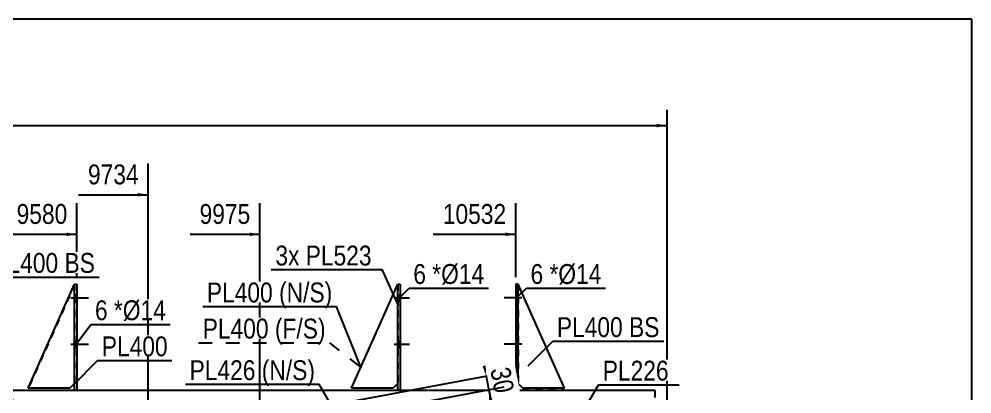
# Model space of a CAD drawing. Header units: millimetres. Extents: x -49 to 353, y -199 to 78.
# Drawn here: x 216.1 to 353.3, y 23.8 to 77.8 of the extents above; entities that cross this region are included whole.
import ezdxf

# ---------------------------------------------------------------- set-up
doc = ezdxf.new("R2010")
doc.units = ezdxf.units.MM
doc.linetypes.add('DXK_LINE_DOT1', pattern=[1.8814, 0.9407, -0.9407])
doc.linetypes.add('DXK_LINE_DOT2', pattern=[3.9198, 1.9599, -1.9599])
doc.styles.add('Arial Narrow', font='ARIALN.TTF', dxfattribs={"height": 0.2})

# ---------------------------------------------------------------- blocks, each defined once
blk = doc.blocks.new('Unknown-627019862-1200')
at = {"color": 5, "linetype": 'Continuous'}
for p, q in [((353.34, 77.84), (-46.66, 77.84)), ((353.34, -199.16), (353.34, 77.84))]:
    blk.add_line(p, q, dxfattribs=at)
blk = doc.blocks.new('Part-627019862-1223 - 1220')
at = {"color": 7, "linetype": 'DXK_LINE_DOT1'}
for p, q in [((287.96, 39.67), (287.96, 25.33)), ((294.63, 24.67), (287.96, 39.67)), ((287.96, 25.33), (288.63, 24.67)), ((288.63, 24.67), (294.63, 24.67))]:
    blk.add_line(p, q, dxfattribs=at)
blk = doc.blocks.new('Part-627019862-1279 - 1220')
at = {"color": 2, "linetype": 'Continuous'}
for p, q in [((224.06, 24.33), (224.06, 39.67)), ((224.06, 39.67), (224.39, 39.67)), ((224.39, 39.67), (224.39, 24.33))]:
    blk.add_line(p, q, dxfattribs=at)
at = {"color": 7, "linetype": 'DXK_LINE_DOT1'}
blk.add_line((224.39, 24.33), (224.06, 24.33), dxfattribs=at)
blk = doc.blocks.new('Part-627019862-1280 - 1220')
at = {"color": 2, "linetype": 'Continuous'}
for p, q in [((287.96, 39.67), (287.63, 39.67)), ((287.63, 39.67), (287.63, 24.33)), ((287.96, 24.33), (287.96, 39.67))]:
    blk.add_line(p, q, dxfattribs=at)
at = {"color": 7, "linetype": 'DXK_LINE_DOT1'}
blk.add_line((287.63, 24.33), (287.96, 24.33), dxfattribs=at)
blk = doc.blocks.new('Part-627019862-1236 - 1220')
at = {"color": 2, "linetype": 'Continuous'}
for p, q in [((217.39, 24.67), (224.06, 39.67)), ((224.06, 25.33), (223.39, 24.67)), ((223.39, 24.67), (217.39, 24.67))]:
    blk.add_line(p, q, dxfattribs=at)
at = {"color": 7, "linetype": 'DXK_LINE_DOT1'}
blk.add_line((224.06, 39.67), (224.06, 25.33), dxfattribs=at)
blk = doc.blocks.new('Part-627019862-1237 - 1220')
at = {"color": 2, "linetype": 'Continuous'}
for p, q in [((294.63, 24.67), (287.96, 39.67)), ((288.63, 24.67), (287.96, 25.33)), ((294.63, 24.67), (288.63, 24.67))]:
    blk.add_line(p, q, dxfattribs=at)
blk = doc.blocks.new('Bolt-627019862-1306 - 1220')
at = {"linetype": 'Continuous'}
for points in [[(287.96, 37.2), (287.96, 38.13), (287.63, 38.13), (287.63, 37.2)], [(287.96, 37.2), (287.96, 38.13), (287.63, 38.13), (287.63, 37.2)], [(287.96, 37.2), (287.96, 38.13), (287.63, 38.13), (287.63, 37.2)], [(287.96, 30.53), (287.96, 31.47), (287.63, 31.47), (287.63, 30.53)], [(287.96, 30.53), (287.96, 31.47), (287.63, 31.47), (287.63, 30.53)], [(287.96, 30.53), (287.96, 31.47), (287.63, 31.47), (287.63, 30.53)]]:
    blk.add_hatch(color=3, dxfattribs=at).paths.add_polyline_path(points)
at = {"color": 3, "linetype": 'Continuous'}
for p, q in [((288.5, 37.67), (285.96, 37.67)), ((288.5, 37.67), (285.96, 37.67)), ((288.5, 37.67), (285.96, 37.67)), ((287.96, 38.13), (287.63, 38.13)), ((287.96, 38.13), (287.63, 38.13)), ((287.96, 38.13), (287.63, 38.13)), ((287.96, 37.2), (287.63, 37.2)), ((287.96, 37.2), (287.63, 37.2)), ((287.96, 37.2), (287.63, 37.2)), ((288.49, 31), (285.96, 31)), ((288.49, 31), (285.96, 31)), ((288.49, 31), (285.96, 31)), ((287.96, 31.47), (287.63, 31.47)), ((287.96, 31.47), (287.63, 31.47)), ((287.96, 31.47), (287.63, 31.47)), ((287.96, 30.53), (287.63, 30.53)), ((287.96, 30.53), (287.63, 30.53)), ((287.96, 30.53), (287.63, 30.53))]:
    blk.add_line(p, q, dxfattribs=at)
blk = doc.blocks.new('Part-627019862-1258 - 1220')
at = {"color": 2, "linetype": 'Continuous'}
for p, q in [((274.98, 24.33), (214.06, 24.33)), ((307.71, 24.33), (275.08, 24.33)), ((307.71, 23.33), (307.71, 24.33))]:
    blk.add_line(p, q, dxfattribs=at)
blk = doc.blocks.new('Part-627019862-1287 - 1220')
at = {"color": 7, "linetype": 'DXK_LINE_DOT1'}
for p, q in [((224.07, 39.67), (217.4, 24.67)), ((224.07, 39.67), (224.07, 25.33)), ((224.07, 25.33), (224.06, 25.32)), ((223.39, 24.67), (217.4, 24.67))]:
    blk.add_line(p, q, dxfattribs=at)
at = {"color": 2, "linetype": 'Continuous'}
for p, q in [((224.06, 25.32), (223.4, 24.67)), ((223.4, 24.67), (223.39, 24.67))]:
    blk.add_line(p, q, dxfattribs=at)
blk = doc.blocks.new('Bolt-627019862-1305 - 1220')
at = {"linetype": 'Continuous'}
for points in [[(224.39, 37.2), (224.39, 38.13), (224.06, 38.13), (224.06, 37.2)], [(224.39, 37.2), (224.39, 38.13), (224.06, 38.13), (224.06, 37.2)], [(224.39, 37.2), (224.39, 38.13), (224.06, 38.13), (224.06, 37.2)], [(224.39, 30.53), (224.39, 31.47), (224.06, 31.47), (224.06, 30.53)], [(224.39, 30.53), (224.39, 31.47), (224.06, 31.47), (224.06, 30.53)], [(224.39, 30.53), (224.39, 31.47), (224.06, 31.47), (224.06, 30.53)]]:
    blk.add_hatch(color=3, dxfattribs=at).paths.add_polyline_path(points)
at = {"color": 3, "linetype": 'Continuous'}
for p, q in [((223.52, 37.67), (226.06, 37.67)), ((223.52, 37.67), (226.06, 37.67)), ((223.52, 37.67), (226.06, 37.67)), ((224.06, 38.13), (224.39, 38.13)), ((224.06, 38.13), (224.39, 38.13)), ((224.06, 38.13), (224.39, 38.13)), ((224.06, 37.2), (224.39, 37.2)), ((224.06, 37.2), (224.39, 37.2)), ((224.06, 37.2), (224.39, 37.2)), ((223.52, 31), (226.06, 31)), ((223.52, 31), (226.06, 31)), ((223.52, 31), (226.06, 31)), ((224.06, 31.47), (224.39, 31.47)), ((224.06, 31.47), (224.39, 31.47)), ((224.06, 31.47), (224.39, 31.47)), ((224.06, 30.53), (224.39, 30.53)), ((224.06, 30.53), (224.39, 30.53)), ((224.06, 30.53), (224.39, 30.53))]:
    blk.add_line(p, q, dxfattribs=at)
blk = doc.blocks.new('Bolt-627019862-1314 - 1220')
at = {"linetype": 'Continuous'}
for points in [[(270.97, 37.2), (270.97, 38.13), (270.63, 38.13), (270.63, 37.2)], [(270.97, 37.2), (270.97, 38.13), (270.63, 38.13), (270.63, 37.2)], [(270.97, 37.2), (270.97, 38.13), (270.63, 38.13), (270.63, 37.2)], [(270.97, 30.53), (270.97, 31.47), (270.63, 31.47), (270.63, 30.53)], [(270.97, 30.53), (270.97, 31.47), (270.63, 31.47), (270.63, 30.53)], [(270.97, 30.53), (270.97, 31.47), (270.63, 31.47), (270.63, 30.53)]]:
    blk.add_hatch(color=3, dxfattribs=at).paths.add_polyline_path(points)
at = {"color": 3, "linetype": 'Continuous'}
for p, q in [((270.1, 37.67), (272.3, 37.67)), ((270.1, 37.67), (272.3, 37.67)), ((270.1, 37.67), (272.3, 37.67)), ((270.63, 38.13), (270.97, 38.13)), ((270.63, 38.13), (270.97, 38.13)), ((270.63, 38.13), (270.97, 38.13)), ((270.63, 37.2), (270.97, 37.2)), ((270.63, 37.2), (270.97, 37.2)), ((270.63, 37.2), (270.97, 37.2)), ((270.1, 31), (272.3, 31)), ((270.1, 31), (272.3, 31)), ((270.1, 31), (272.3, 31)), ((270.63, 31.47), (270.97, 31.47)), ((270.63, 31.47), (270.97, 31.47)), ((270.63, 31.47), (270.97, 31.47)), ((270.63, 30.53), (270.97, 30.53)), ((270.63, 30.53), (270.97, 30.53)), ((270.63, 30.53), (270.97, 30.53))]:
    blk.add_line(p, q, dxfattribs=at)
blk = doc.blocks.new('Part-627019862-1338 - 1220')
at = {"color": 2, "linetype": 'Continuous'}
for p, q in [((270.63, 24.33), (270.63, 39.67)), ((270.63, 39.67), (270.97, 39.67)), ((270.97, 39.67), (270.97, 24.33))]:
    blk.add_line(p, q, dxfattribs=at)
at = {"color": 7, "linetype": 'DXK_LINE_DOT1'}
blk.add_line((270.97, 24.33), (270.63, 24.33), dxfattribs=at)
blk = doc.blocks.new('Part-627019862-1340 - 1220')
at = {"color": 2, "linetype": 'Continuous'}
for p, q in [((263.97, 24.67), (270.63, 39.67)), ((270.63, 25.33), (269.97, 24.67)), ((269.97, 24.67), (263.97, 24.67))]:
    blk.add_line(p, q, dxfattribs=at)
at = {"color": 7, "linetype": 'DXK_LINE_DOT1'}
blk.add_line((270.63, 39.67), (270.63, 25.33), dxfattribs=at)
blk = doc.blocks.new('Part-627019862-6349 - 1220')
at = {"color": 7, "linetype": 'DXK_LINE_DOT1'}
for p, q in [((263.97, 24.67), (270.63, 39.67)), ((270.63, 25.33), (269.97, 24.67)), ((269.97, 24.67), (263.97, 24.67))]:
    blk.add_line(p, q, dxfattribs=at)
blk = doc.blocks.new('StraightDimension-627019862-1372 - 1220')
at = {"linetype": 'Continuous'}
blk.add_hatch(color=7, dxfattribs=at).paths.add_polyline_path([(307.93, 62.74), (309.43, 62.49), (307.93, 62.24)])
at = {"color": 7, "linetype": 'Continuous'}
for p, q in [((309.43, -19.94), (309.43, 64.74)), ((-2.59, 62.49), (309.43, 62.49))]:
    blk.add_line(p, q, dxfattribs=at)
blk = doc.blocks.new('StraightDimension-627019862-7518 - 1220')
at = {"linetype": 'Continuous'}
for points in [[(283.33, 27.94), (283.36, 26.42), (282.84, 27.85)], [(283.76, 22.93), (283.73, 24.45), (284.25, 23.02)]]:
    blk.add_hatch(color=7, dxfattribs=at).paths.add_polyline_path(points)
at = {"color": 7, "linetype": 'Continuous'}
for p, q in [((263.82, 22.75), (285.57, 26.83)), ((283.36, 26.42), (283.73, 24.45)), ((265.44, 21.02), (285.94, 24.87))]:
    blk.add_line(p, q, dxfattribs=at)
at = {"color": 0}
blk.add_wipeout([(284.14, 23.08), (288.27, 23.85), (287.37, 28.62), (283.24, 27.85)], dxfattribs=at)
at = {"color": 3, "style": 'Arial Narrow'}
blk.add_text('30', height=2.863, rotation=-79.3661, dxfattribs=at).set_placement((283.94, 27.37))
blk = doc.blocks.new('StraightDimension-627019862-5170 - 1220')
at = {"linetype": 'Continuous'}
blk.add_hatch(color=7, dxfattribs=at).paths.add_polyline_path([(286.13, 47.08), (287.63, 46.83), (286.13, 46.58)])
at = {"color": 7, "linetype": 'Continuous'}
for p, q in [((287.63, 40.67), (287.63, 51.33)), ((275.74, 46.83), (287.63, 46.83))]:
    blk.add_line(p, q, dxfattribs=at)
at = {"color": 0}
blk.add_wipeout([(286.85, 47.73), (286.85, 51.93), (276.51, 51.93), (276.51, 47.73)], dxfattribs=at)
at = {"color": 3, "style": 'Arial Narrow'}
blk.add_text('10532', height=2.863, dxfattribs=at).set_placement((277.11, 48.33))
blk = doc.blocks.new('StraightDimension-627019862-5171 - 1220')
at = {"linetype": 'Continuous'}
blk.add_hatch(color=7, dxfattribs=at).paths.add_polyline_path([(249.26, 47.08), (250.76, 46.83), (249.26, 46.58)])
at = {"color": 7, "linetype": 'Continuous'}
for p, q in [((250.76, 13), (250.76, 51.33)), ((240.7, 46.83), (250.76, 46.83))]:
    blk.add_line(p, q, dxfattribs=at)
at = {"color": 0}
blk.add_wipeout([(249.98, 47.73), (249.98, 51.93), (241.47, 51.93), (241.47, 47.73)], dxfattribs=at)
at = {"color": 3, "style": 'Arial Narrow'}
blk.add_text('9975', height=2.863, dxfattribs=at).set_placement((242.07, 48.33))
blk = doc.blocks.new('StraightDimension-627019862-5172 - 1220')
at = {"linetype": 'Continuous'}
blk.add_hatch(color=7, dxfattribs=at).paths.add_polyline_path([(233.17, 52.78), (234.67, 52.53), (233.17, 52.28)])
at = {"color": 7, "linetype": 'Continuous'}
for p, q in [((234.67, -32.33), (234.67, 57.03)), ((224.61, 52.53), (234.67, 52.53))]:
    blk.add_line(p, q, dxfattribs=at)
at = {"color": 0}
blk.add_wipeout([(233.9, 53.43), (233.9, 57.63), (225.39, 57.63), (225.39, 53.43)], dxfattribs=at)
at = {"color": 3, "style": 'Arial Narrow'}
blk.add_text('9734', height=2.863, dxfattribs=at).set_placement((225.99, 54.03))
blk = doc.blocks.new('StraightDimension-627019862-5173 - 1220')
at = {"linetype": 'Continuous'}
blk.add_hatch(color=7, dxfattribs=at).paths.add_polyline_path([(222.9, 47.08), (224.4, 46.83), (222.9, 46.58)])
at = {"color": 7, "linetype": 'Continuous'}
for p, q in [((224.4, 40.67), (224.4, 51.33)), ((214.34, 46.83), (224.4, 46.83))]:
    blk.add_line(p, q, dxfattribs=at)
at = {"color": 0}
blk.add_wipeout([(223.63, 47.73), (223.63, 51.93), (215.11, 51.93), (215.11, 47.73)], dxfattribs=at)
at = {"color": 3, "style": 'Arial Narrow'}
blk.add_text('9580', height=2.863, dxfattribs=at).set_placement((215.71, 48.33))
blk = doc.blocks.new('StraightDimension-627019862-7517 - 1220')
at = {"linetype": 'Continuous'}
for points in [[(283.76, 22.93), (283.73, 24.45), (284.25, 23.02)], [(287.28, 6.91), (287.31, 5.39), (286.79, 6.81)]]:
    blk.add_hatch(color=7, dxfattribs=at).paths.add_polyline_path(points)
at = {"color": 7, "linetype": 'Continuous'}
for p, q in [((265.44, 21.02), (285.94, 24.87)), ((283.73, 24.45), (287.31, 5.39)), ((265.48, 1.29), (289.52, 5.8))]:
    blk.add_line(p, q, dxfattribs=at)
at = {"color": 0}
blk.add_wipeout([(286.28, 11.66), (290.41, 12.44), (289.18, 19.01), (285.05, 18.23)], dxfattribs=at)
at = {"color": 3, "style": 'Arial Narrow'}
blk.add_text('291', height=2.863, rotation=-79.3661, dxfattribs=at).set_placement((285.75, 17.75))
blk = doc.blocks.new('Mark-627019862-6372 - 1220')
at = {"color": 0}
for points in [[(252.02, 31.82), (252.02, 34.82), (242.52, 34.82), (242.52, 31.82)], [(260.22, 31.82), (260.22, 34.82), (252.92, 34.82), (252.92, 31.82)]]:
    blk.add_wipeout(points, dxfattribs=at)
for points in [[(252.02, 31.82), (252.02, 34.82), (242.52, 34.82), (242.52, 31.82)], [(260.22, 31.82), (260.22, 34.82), (252.92, 34.82), (252.92, 31.82)]]:
    blk.add_wipeout(points, dxfattribs=at)
at = {"color": 7, "linetype": 'DXK_LINE_DOT2'}
for p in [(241.92, 31.22), (265.32, 27.69)]:
    blk.add_line(p, (260.82, 31.22), dxfattribs=at)
at = {"color": 3, "style": 'Arial Narrow'}
for s, p in [('PL400', (242.52, 31.82)), ('(F/', (252.92, 31.82)), ('S)', (256.94, 31.82))]:
    blk.add_text(s, height=2.863, dxfattribs=at).set_placement(p)
blk = doc.blocks.new('Mark-627019862-6365 - 1220')
at = {"color": 0}
for points in [[(274.69, 39.68), (274.69, 42.68), (272.86, 42.68), (272.86, 39.68)], [(276.87, 39.68), (276.87, 42.68), (275.59, 42.68), (275.59, 39.68)]]:
    blk.add_wipeout(points, dxfattribs=at)
for points in [[(274.69, 39.68), (274.69, 42.68), (272.86, 42.68), (272.86, 39.68)], [(276.87, 39.68), (276.87, 42.68), (275.59, 42.68), (275.59, 39.68)]]:
    blk.add_wipeout(points, dxfattribs=at)
at = {"color": 7, "linetype": 'Continuous'}
blk.add_line((270.85, 37.67), (272.26, 39.08), dxfattribs=at)
at = {"color": 3, "style": 'Arial Narrow'}
blk.add_text('6', height=2.86, dxfattribs=at).set_placement((272.86, 39.68))
at = {"color": 0}
blk.add_wipeout([(283.08, 39.68), (283.08, 42.68), (276.87, 42.68), (276.87, 39.68)], dxfattribs=at)
blk.add_wipeout([(283.08, 39.68), (283.08, 42.68), (276.87, 42.68), (276.87, 39.68)], dxfattribs=at)
at = {"color": 7, "linetype": 'Continuous'}
blk.add_line((272.26, 39.08), (283.68, 39.08), dxfattribs=at)
at = {"color": 3, "style": 'Arial Narrow'}
for s, height, p in [('Ø14', 2.863, (276.87, 39.68)), ('*', 2.86, (275.59, 39.68))]:
    blk.add_text(s, height=height, dxfattribs=at).set_placement(p)
blk = doc.blocks.new('Mark-627019862-5706 - 1220')
at = {"color": 0}
for points in [[(252.62, 37.02), (252.62, 40.02), (243.12, 40.02), (243.12, 37.02)], [(261.18, 37.02), (261.18, 40.02), (253.52, 40.02), (253.52, 37.02)]]:
    blk.add_wipeout(points, dxfattribs=at)
for points in [[(252.62, 37.02), (252.62, 40.02), (243.12, 40.02), (243.12, 37.02)], [(261.18, 37.02), (261.18, 40.02), (253.52, 40.02), (253.52, 37.02)]]:
    blk.add_wipeout(points, dxfattribs=at)
at = {"color": 7, "linetype": 'Continuous'}
for p in [(242.52, 36.42), (265.32, 27.69)]:
    blk.add_line(p, (261.78, 36.42), dxfattribs=at)
at = {"color": 3, "style": 'Arial Narrow'}
for s, p in [('PL400', (243.12, 37.02)), ('(N/', (253.52, 37.02)), ('S)', (257.9, 37.02))]:
    blk.add_text(s, height=2.863, dxfattribs=at).set_placement(p)
blk = doc.blocks.new('MarkSet-627019862-5518 - 1220')
at = {"color": 0}
for points in [[(303.04, 32.03), (303.04, 35.03), (293.54, 35.03), (293.54, 32.03)], [(308.33, 32.03), (308.33, 35.03), (303.94, 35.03), (303.94, 32.03)]]:
    blk.add_wipeout(points, dxfattribs=at)
for points in [[(303.04, 32.03), (303.04, 35.03), (293.54, 35.03), (293.54, 32.03)], [(308.33, 32.03), (308.33, 35.03), (303.94, 35.03), (303.94, 32.03)]]:
    blk.add_wipeout(points, dxfattribs=at)
at = {"color": 7, "linetype": 'Continuous'}
for p, q in [((289.41, 27.89), (292.94, 31.43)), ((292.94, 31.43), (308.93, 31.43))]:
    blk.add_line(p, q, dxfattribs=at)
at = {"color": 3, "style": 'Arial Narrow'}
for s, p in [('PL400', (293.54, 32.03)), ('BS', (303.94, 32.03))]:
    blk.add_text(s, height=2.863, dxfattribs=at).set_placement(p)
blk = doc.blocks.new('MarkSet-627019862-5551 - 1220')
at = {"color": 0}
for points in [[(221.71, 41.28), (221.71, 44.28), (212.21, 44.28), (212.21, 41.28)], [(227, 41.28), (227, 44.28), (222.61, 44.28), (222.61, 41.28)]]:
    blk.add_wipeout(points, dxfattribs=at)
for points in [[(221.71, 41.28), (221.71, 44.28), (212.21, 44.28), (212.21, 41.28)], [(227, 41.28), (227, 44.28), (222.61, 44.28), (222.61, 41.28)]]:
    blk.add_wipeout(points, dxfattribs=at)
at = {"color": 7, "linetype": 'Continuous'}
for p, q in [((204.11, 27.69), (211.61, 40.68)), ((211.61, 40.68), (227.6, 40.68))]:
    blk.add_line(p, q, dxfattribs=at)
at = {"color": 3, "style": 'Arial Narrow'}
for s, p in [('PL400', (212.21, 41.28)), ('BS', (222.61, 41.28))]:
    blk.add_text(s, height=2.863, dxfattribs=at).set_placement(p)
blk = doc.blocks.new('MarkSet-627019862-5686 - 1220')
at = {"color": 7, "linetype": 'Continuous'}
blk.add_line((270.72, 36.58), (268.36, 41.74), dxfattribs=at)
at = {"color": 0}
for points in [[(256.46, 42.34), (256.46, 45.34), (252.99, 45.34), (252.99, 42.34)], [(266.86, 42.34), (266.86, 45.34), (257.36, 45.34), (257.36, 42.34)]]:
    blk.add_wipeout(points, dxfattribs=at)
for points in [[(256.46, 42.34), (256.46, 45.34), (252.99, 45.34), (252.99, 42.34)], [(266.86, 42.34), (266.86, 45.34), (257.36, 45.34), (257.36, 42.34)]]:
    blk.add_wipeout(points, dxfattribs=at)
at = {"color": 7, "linetype": 'Continuous'}
blk.add_line((252.39, 41.74), (268.36, 41.74), dxfattribs=at)
at = {"color": 3, "style": 'Arial Narrow'}
for s, p in [('3x', (252.99, 42.34)), ('PL523', (257.36, 42.34))]:
    blk.add_text(s, height=2.863, dxfattribs=at).set_placement(p)
blk = doc.blocks.new('MarkSet-627019862-5698 - 1220')
at = {"color": 0}
blk.add_wipeout([(237.49, 29.26), (237.49, 32.26), (227.98, 32.26), (227.98, 29.26)], dxfattribs=at)
blk.add_wipeout([(237.49, 29.26), (237.49, 32.26), (227.98, 32.26), (227.98, 29.26)], dxfattribs=at)
at = {"color": 7, "linetype": 'Continuous'}
for p, q in [((223.85, 25.12), (227.38, 28.66)), ((227.38, 28.66), (238.09, 28.66))]:
    blk.add_line(p, q, dxfattribs=at)
at = {"color": 3, "style": 'Arial Narrow'}
blk.add_text('PL400', height=2.863, dxfattribs=at).set_placement((227.98, 29.26))
blk = doc.blocks.new('Mark-627019862-5769 - 1220')
at = {"color": 0}
blk.add_wipeout([(309.66, 25.76), (309.66, 28.76), (300.15, 28.76), (300.15, 25.76)], dxfattribs=at)
blk.add_wipeout([(309.66, 25.76), (309.66, 28.76), (300.15, 28.76), (300.15, 25.76)], dxfattribs=at)
at = {"color": 7, "linetype": 'Continuous'}
for p, q in [((297.05, 20.83), (299.55, 25.16)), ((299.55, 25.16), (311.16, 25.16))]:
    blk.add_line(p, q, dxfattribs=at)
at = {"color": 3, "style": 'Arial Narrow'}
blk.add_text('PL226', height=2.863, dxfattribs=at).set_placement((300.15, 25.76))
blk = doc.blocks.new('Mark-627019862-5802 - 1220')
at = {"color": 0}
for points in [[(250.13, 25.83), (250.13, 28.83), (240.63, 28.83), (240.63, 25.83)], [(258.69, 25.83), (258.69, 28.83), (251.03, 28.83), (251.03, 25.83)]]:
    blk.add_wipeout(points, dxfattribs=at)
for points in [[(250.13, 25.83), (250.13, 28.83), (240.63, 28.83), (240.63, 25.83)], [(258.69, 25.83), (258.69, 28.83), (251.03, 28.83), (251.03, 25.83)]]:
    blk.add_wipeout(points, dxfattribs=at)
at = {"color": 7, "linetype": 'Continuous'}
for p in [(240.03, 25.23), (262.29, 20.03)]:
    blk.add_line(p, (259.29, 25.23), dxfattribs=at)
at = {"color": 3, "style": 'Arial Narrow'}
for s, p in [('(N/', (251.03, 25.83)), ('S)', (255.41, 25.83)), ('PL426', (240.63, 25.83))]:
    blk.add_text(s, height=2.863, dxfattribs=at).set_placement(p)
blk = doc.blocks.new('Mark-627019862-6354 - 1220')
at = {"color": 0}
for points in [[(228.83, 34.46), (228.83, 37.46), (227, 37.46), (227, 34.46)], [(231.01, 34.46), (231.01, 37.46), (229.73, 37.46), (229.73, 34.46)]]:
    blk.add_wipeout(points, dxfattribs=at)
for points in [[(228.83, 34.46), (228.83, 37.46), (227, 37.46), (227, 34.46)], [(231.01, 34.46), (231.01, 37.46), (229.73, 37.46), (229.73, 34.46)]]:
    blk.add_wipeout(points, dxfattribs=at)
at = {"color": 7, "linetype": 'Continuous'}
blk.add_line((224.28, 31), (226.4, 33.86), dxfattribs=at)
at = {"color": 3, "style": 'Arial Narrow'}
blk.add_text('6', height=2.86, dxfattribs=at).set_placement((227, 34.46))
at = {"color": 0}
blk.add_wipeout([(237.22, 34.46), (237.22, 37.46), (231.01, 37.46), (231.01, 34.46)], dxfattribs=at)
blk.add_wipeout([(237.22, 34.46), (237.22, 37.46), (231.01, 37.46), (231.01, 34.46)], dxfattribs=at)
at = {"color": 7, "linetype": 'Continuous'}
blk.add_line((226.4, 33.86), (237.82, 33.86), dxfattribs=at)
at = {"color": 3, "style": 'Arial Narrow'}
for s, height, p in [('*', 2.86, (229.73, 34.46)), ('Ø14', 2.863, (231.01, 34.46))]:
    blk.add_text(s, height=height, dxfattribs=at).set_placement(p)
blk = doc.blocks.new('Mark-627019862-6355 - 1220')
at = {"color": 0}
for points in [[(291.58, 39.68), (291.58, 42.68), (289.75, 42.68), (289.75, 39.68)], [(293.75, 39.68), (293.75, 42.68), (292.48, 42.68), (292.48, 39.68)]]:
    blk.add_wipeout(points, dxfattribs=at)
for points in [[(291.58, 39.68), (291.58, 42.68), (289.75, 42.68), (289.75, 39.68)], [(293.75, 39.68), (293.75, 42.68), (292.48, 42.68), (292.48, 39.68)]]:
    blk.add_wipeout(points, dxfattribs=at)
at = {"color": 7, "linetype": 'Continuous'}
blk.add_line((287.74, 37.67), (289.15, 39.08), dxfattribs=at)
at = {"color": 3, "style": 'Arial Narrow'}
blk.add_text('6', height=2.86, dxfattribs=at).set_placement((289.75, 39.68))
at = {"color": 0}
blk.add_wipeout([(299.97, 39.68), (299.97, 42.68), (293.75, 42.68), (293.75, 39.68)], dxfattribs=at)
blk.add_wipeout([(299.97, 39.68), (299.97, 42.68), (293.75, 42.68), (293.75, 39.68)], dxfattribs=at)
at = {"color": 7, "linetype": 'Continuous'}
blk.add_line((289.15, 39.08), (300.57, 39.08), dxfattribs=at)
at = {"color": 3, "style": 'Arial Narrow'}
for s, height, p in [('Ø14', 2.863, (293.75, 39.68)), ('*', 2.86, (292.48, 39.68))]:
    blk.add_text(s, height=height, dxfattribs=at).set_placement(p)
blk = doc.blocks.new('Mark-627019862-6359 - 1220')
at = {"color": 0}
for points in [[(221.27, 18.21), (221.27, 21.21), (219.44, 21.21), (219.44, 18.21)], [(223.45, 18.21), (223.45, 21.21), (222.17, 21.21), (222.17, 18.21)]]:
    blk.add_wipeout(points, dxfattribs=at)
for points in [[(221.27, 18.21), (221.27, 21.21), (219.44, 21.21), (219.44, 18.21)], [(223.45, 18.21), (223.45, 21.21), (222.17, 21.21), (222.17, 18.21)]]:
    blk.add_wipeout(points, dxfattribs=at)
at = {"color": 7, "linetype": 'Continuous'}
blk.add_line((209.65, 31), (218.84, 17.61), dxfattribs=at)
at = {"color": 3, "style": 'Arial Narrow'}
blk.add_text('6', height=2.86, dxfattribs=at).set_placement((219.44, 18.21))
at = {"color": 0}
blk.add_wipeout([(229.66, 18.21), (229.66, 21.21), (223.45, 21.21), (223.45, 18.21)], dxfattribs=at)
blk.add_wipeout([(229.66, 18.21), (229.66, 21.21), (223.45, 21.21), (223.45, 18.21)], dxfattribs=at)
at = {"color": 7, "linetype": 'Continuous'}
blk.add_line((218.84, 17.61), (230.26, 17.61), dxfattribs=at)
at = {"color": 3, "style": 'Arial Narrow'}
for s, height, p in [('*', 2.86, (222.17, 18.21)), ('Ø14', 2.863, (223.45, 18.21))]:
    blk.add_text(s, height=height, dxfattribs=at).set_placement(p)

msp = doc.modelspace()

# ---------------------------------------------------------------- block references
for name in ['Unknown-627019862-1200', 'Part-627019862-1236 - 1220', 'Part-627019862-1287 - 1220', 'Part-627019862-1279 - 1220', 'Part-627019862-1340 - 1220', 'Part-627019862-6349 - 1220', 'Part-627019862-1338 - 1220', 'Part-627019862-1280 - 1220', 'Part-627019862-1223 - 1220', 'Part-627019862-1237 - 1220', 'Bolt-627019862-1305 - 1220', 'Bolt-627019862-1314 - 1220', 'Bolt-627019862-1306 - 1220', 'Part-627019862-1258 - 1220']:
    msp.add_blockref(name, (0, 0))

# ---------------------------------------------------------------- next in the draw order: block references
msp.add_blockref('StraightDimension-627019862-1372 - 1220', (0, 0))

# ---------------------------------------------------------------- next in the draw order: block references
for name in ['StraightDimension-627019862-5172 - 1220', 'StraightDimension-627019862-5171 - 1220', 'StraightDimension-627019862-5170 - 1220', 'MarkSet-627019862-5518 - 1220', 'StraightDimension-627019862-7518 - 1220']:
    msp.add_blockref(name, (0, 0))

# ---------------------------------------------------------------- next in the draw order: block references
for name in ['StraightDimension-627019862-5173 - 1220', 'Mark-627019862-6365 - 1220', 'Mark-627019862-6355 - 1220', 'Mark-627019862-6372 - 1220', 'Mark-627019862-5769 - 1220', 'StraightDimension-627019862-7517 - 1220']:
    msp.add_blockref(name, (0, 0))

# ---------------------------------------------------------------- next in the draw order: block references
for name in ['MarkSet-627019862-5551 - 1220', 'Mark-627019862-5706 - 1220']:
    msp.add_blockref(name, (0, 0))

# ---------------------------------------------------------------- next in the draw order: block references
for name in ['MarkSet-627019862-5686 - 1220', 'MarkSet-627019862-5698 - 1220', 'Mark-627019862-5802 - 1220']:
    msp.add_blockref(name, (0, 0))

# ---------------------------------------------------------------- next in the draw order: block references
msp.add_blockref('Mark-627019862-6354 - 1220', (0, 0))

# ---------------------------------------------------------------- next in the draw order: block references
msp.add_blockref('Mark-627019862-6359 - 1220', (0, 0))

doc.saveas('drawing.dxf')
